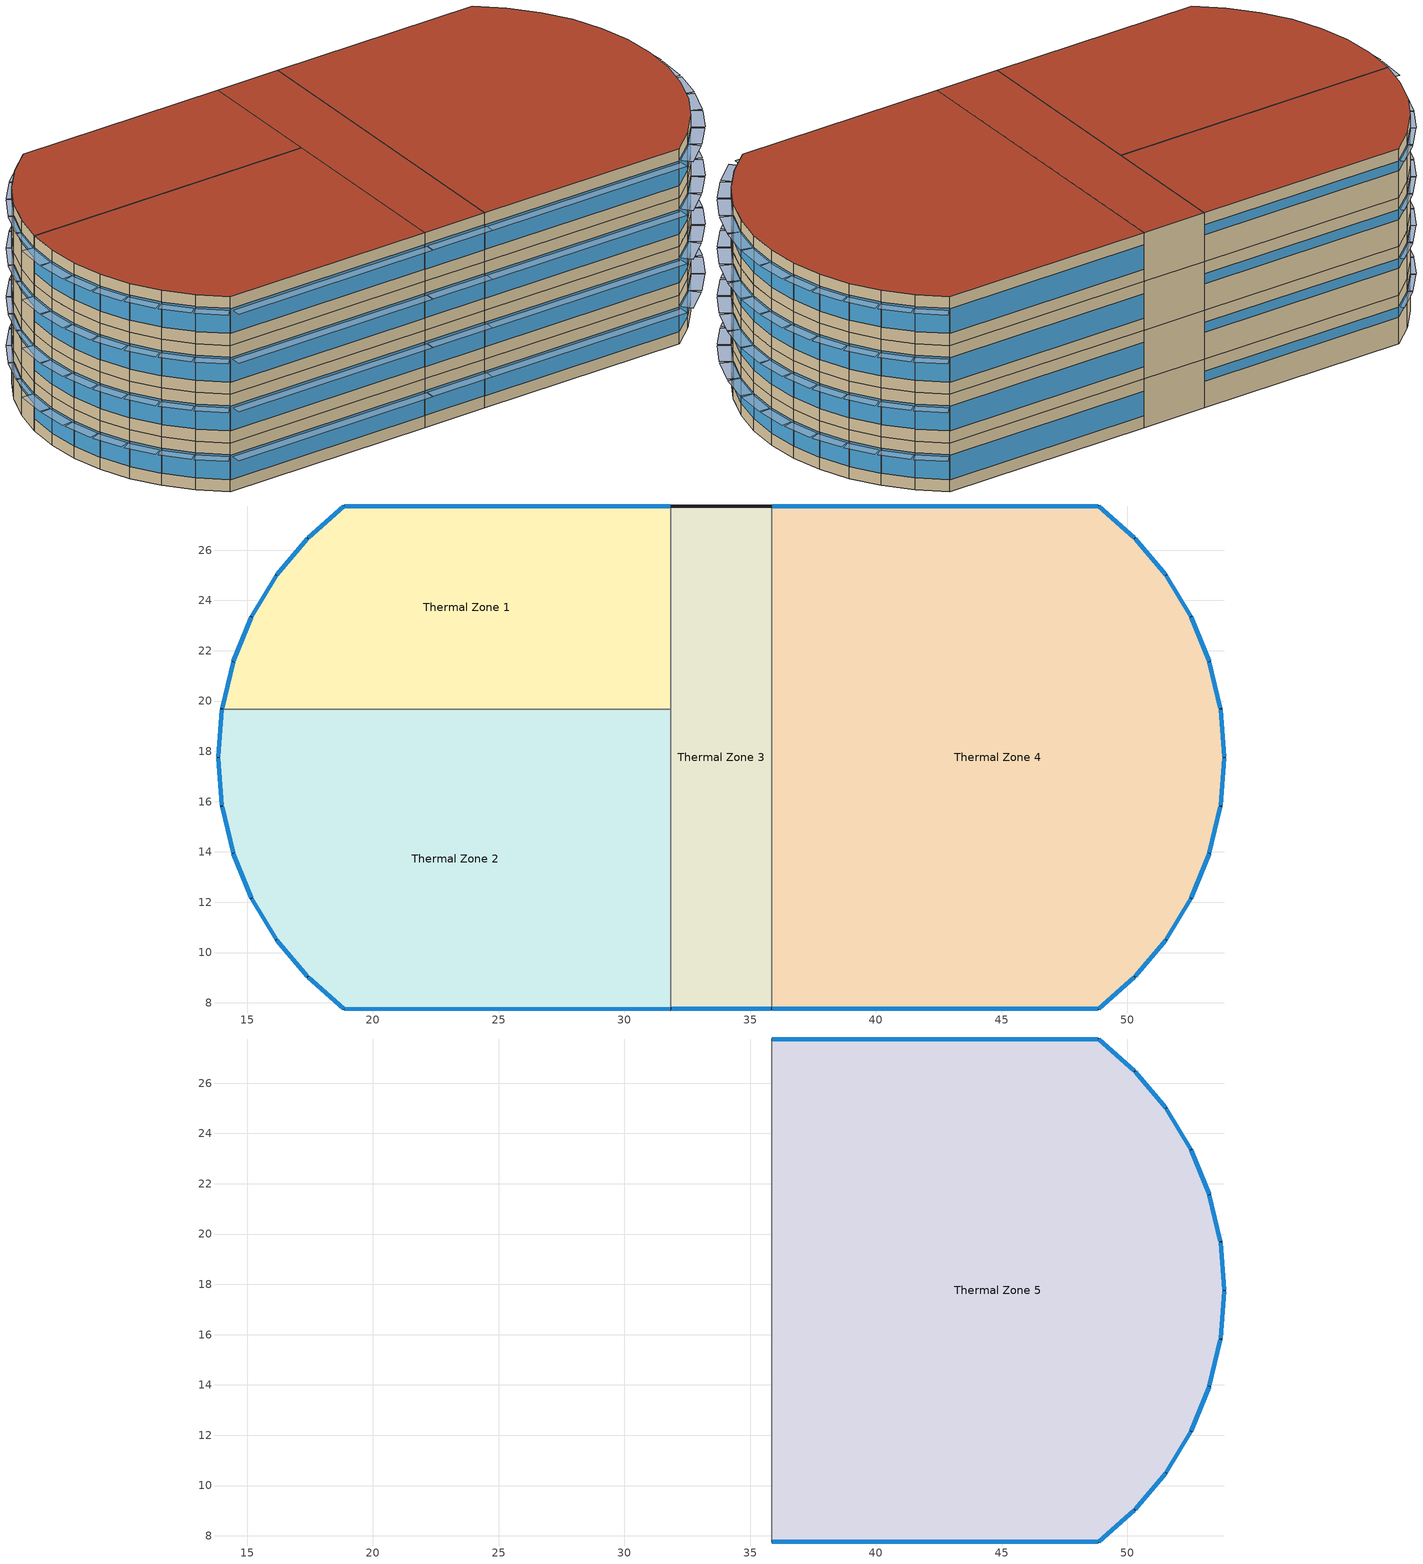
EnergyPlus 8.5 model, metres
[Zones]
Thermal Zone 1
 floor ground (ExtSlabCarpet 4in ClimateZone 1-8): 14.01,19.68 14.45,21.56 15.18,23.35 16.17,25 17.41,26.48 18.86,27.76 31.86,27.76 31.86,19.68 z0
 wall outside (ModifiedWall_more_performing): 31.86,27.76 18.86,27.76 17.41,26.48 16.17,25 15.18,23.35 14.45,21.56 14.01,19.68 z6.1:9.14; 31.86,27.76 18.86,27.76 17.41,26.48 16.17,25 15.18,23.35 14.45,21.56 14.01,19.68 z9.14:12.19; 31.86,27.76 18.86,27.76 17.41,26.48 16.17,25 15.18,23.35 14.45,21.56 14.01,19.68 z0:3.05; 31.86,27.76 18.86,27.76 17.41,26.48 16.17,25 15.18,23.35 14.45,21.56 14.01,19.68 z3.05:6.1
 wall to Thermal Zone 3 (Interior Wall): 31.86,19.68 31.86,27.76 z6.1:9.14; 31.86,19.68 31.86,27.76 z9.14:12.19; 31.86,19.68 31.86,27.76 z0:3.05; 31.86,19.68 31.86,27.76 z3.05:6.1
 wall to Thermal Zone 2 (Interior Wall): 14.01,19.68 31.86,19.68 z6.1:9.14; 14.01,19.68 31.86,19.68 z9.14:12.19; 14.01,19.68 31.86,19.68 z0:3.05; 14.01,19.68 31.86,19.68 z3.05:6.1
 window (ASHRAE 189.1-2009 ExtWindow ClimateZone 4-5): 14.44,21.53 14.01,19.71 / 15.17,23.32 14.46,21.58 / 16.16,24.98 15.19,23.37 / 17.39,26.46 16.19,25.02 / 18.84,27.74 17.43,26.5 z7.76:8.38; 31.83,27.76 18.88,27.76 z7.77:8.38; 14.44,21.53 14.01,19.71 / 15.17,23.32 14.46,21.58 / 16.16,24.98 15.19,23.37 / 17.39,26.46 16.19,25.02 / 18.84,27.74 17.43,26.5 z10.81:11.43; 31.83,27.76 18.88,27.76 z10.82:11.43; 14.44,21.53 14.01,19.71 / 15.17,23.32 14.46,21.58 / 16.16,24.98 15.19,23.37 / 17.39,26.46 16.19,25.02 / 18.84,27.74 17.43,26.5 z1.66:2.29; 31.83,27.76 18.88,27.76 z1.68:2.29; 14.44,21.53 14.01,19.71 / 15.17,23.32 14.46,21.58 / 16.16,24.98 15.19,23.37 / 17.39,26.46 16.19,25.02 / 18.84,27.74 17.43,26.5 z4.71:5.34; 31.83,27.76 18.88,27.76 z4.72:5.34
 roof outside (ASHRAE 189.1-2009 ExtRoof IEAD ClimateZone 2-5): 31.86,27.76 18.86,27.76 17.41,26.48 16.17,25 15.18,23.35 14.45,21.56 14.01,19.68 31.86,19.68 z12.19
Thermal Zone 2
 floor ground (ExtSlabCarpet 4in ClimateZone 1-8): 13.86,17.76 14.01,19.68 31.86,19.68 31.86,7.76 18.86,7.76 17.41,9.03 16.17,10.51 15.18,12.17 14.45,13.95 14.01,15.83 z0
 wall outside (ModifiedWall_more_performing): 14.01,19.68 13.86,17.76 14.01,15.83 14.45,13.95 15.18,12.17 16.17,10.51 17.41,9.03 18.86,7.76 31.86,7.76 z6.1:9.14; 14.01,19.68 13.86,17.76 14.01,15.83 14.45,13.95 15.18,12.17 16.17,10.51 17.41,9.03 18.86,7.76 31.86,7.76 z9.14:12.19; 14.01,19.68 13.86,17.76 14.01,15.83 14.45,13.95 15.18,12.17 16.17,10.51 17.41,9.03 18.86,7.76 31.86,7.76 z0:3.05; 14.01,19.68 13.86,17.76 14.01,15.83 14.45,13.95 15.18,12.17 16.17,10.51 17.41,9.03 18.86,7.76 31.86,7.76 z3.05:6.1
 wall to Thermal Zone 3 (Interior Wall): 31.86,7.76 31.86,19.68 z6.1:9.14; 31.86,7.76 31.86,19.68 z9.14:12.19; 31.86,7.76 31.86,19.68 z0:3.05; 31.86,7.76 31.86,19.68 z3.05:6.1
 window (ASHRAE 189.1-2009 ExtWindow ClimateZone 4-5): 14,19.66 13.86,17.78 / 17.43,9.01 18.84,7.77 / 16.19,10.49 17.39,9.05 / 15.19,12.14 16.16,10.53 / 14.46,13.93 15.17,12.19 / 14.01,15.81 14.44,13.98 / 13.86,17.73 14,15.86 z6.86:8.42; 18.88,7.76 31.83,7.76 z6.86:8.39; 14,19.66 13.86,17.78 / 17.43,9.01 18.84,7.77 / 16.19,10.49 17.39,9.05 / 15.19,12.14 16.16,10.53 / 14.46,13.93 15.17,12.19 / 14.01,15.81 14.44,13.98 / 13.86,17.73 14,15.86 z9.9:11.47; 18.88,7.76 31.83,7.76 z9.9:11.43; 14,19.66 13.86,17.78 / 17.43,9.01 18.84,7.77 / 16.19,10.49 17.39,9.05 / 15.19,12.14 16.16,10.53 / 14.46,13.93 15.17,12.19 / 14.01,15.81 14.44,13.98 / 13.86,17.73 14,15.86 z0.76:2.33; 18.88,7.76 31.83,7.76 z0.76:2.29; 14,19.66 13.86,17.78 / 17.43,9.01 18.84,7.77 / 16.19,10.49 17.39,9.05 / 15.19,12.14 16.16,10.53 / 14.46,13.93 15.17,12.19 / 14.01,15.81 14.44,13.98 / 13.86,17.73 14,15.86 z3.81:5.37; 18.88,7.76 31.83,7.76 z3.81:5.34
 roof outside (ASHRAE 189.1-2009 ExtRoof IEAD ClimateZone 2-5): 31.86,19.68 14.01,19.68 13.86,17.76 14.01,15.83 14.45,13.95 15.18,12.17 16.17,10.51 17.41,9.03 18.86,7.76 31.86,7.76 z12.19
Thermal Zone 3
 floor ground (ExtSlabCarpet 4in ClimateZone 1-8): 31.86,27.76 35.86,27.76 35.86,7.76 31.86,7.76 z0
 wall outside (ModifiedWall_more_performing): 35.86,27.76 31.86,27.76 / 31.86,7.76 35.86,7.76 z6.1:9.14; 35.86,27.76 31.86,27.76 / 31.86,7.76 35.86,7.76 z9.14:12.19; 35.86,27.76 31.86,27.76 / 31.86,7.76 35.86,7.76 z0:3.05; 35.86,27.76 31.86,27.76 / 31.86,7.76 35.86,7.76 z3.05:6.1
 wall to Thermal Zone 4 (Interior Wall): 35.86,7.76 35.86,27.76 z6.1:9.14; 35.86,7.76 35.86,27.76 z0:3.05; 35.86,7.76 35.86,27.76 z3.05:6.1
 wall to Thermal Zone 5 (Interior Wall): 35.86,7.76 35.86,27.76 z9.14:12.19
 window (ASHRAE 189.1-2009 ExtWindow ClimateZone 4-5): 31.88,7.76 35.83,7.76 z6.86:8.4; 31.88,7.76 35.83,7.76 z9.9:11.45; 31.88,7.76 35.83,7.76 z0.76:2.3; 31.88,7.76 35.83,7.76 z3.81:5.35
 roof outside (ASHRAE 189.1-2009 ExtRoof IEAD ClimateZone 2-5): 35.86,27.76 31.86,27.76 31.86,7.76 35.86,7.76 z12.19
Thermal Zone 4
 floor ground (ExtSlabCarpet 4in ClimateZone 1-8): 35.86,27.76 48.86,27.76 50.31,26.48 51.54,25 52.54,23.35 53.26,21.56 53.71,19.68 53.86,17.76 53.71,15.83 53.26,13.95 52.54,12.17 51.54,10.51 50.31,9.03 48.86,7.76 35.86,7.76 z0
 wall outside (ModifiedWall_more_performing): 35.86,7.76 48.86,7.76 50.31,9.03 51.54,10.51 52.54,12.17 53.26,13.95 53.71,15.83 53.86,17.76 53.71,19.68 53.26,21.56 52.54,23.35 51.54,25 50.31,26.48 48.86,27.76 35.86,27.76 z0:3.05; 35.86,7.76 48.86,7.76 50.31,9.03 51.54,10.51 52.54,12.17 53.26,13.95 53.71,15.83 53.86,17.76 53.71,19.68 53.26,21.56 52.54,23.35 51.54,25 50.31,26.48 48.86,27.76 35.86,27.76 z6.1:9.14; 35.86,7.76 48.86,7.76 50.31,9.03 51.54,10.51 52.54,12.17 53.26,13.95 53.71,15.83 53.86,17.76 53.71,19.68 53.26,21.56 52.54,23.35 51.54,25 50.31,26.48 48.86,27.76 35.86,27.76 z3.05:6.1
 window (ASHRAE 189.1-2009 ExtWindow ClimateZone 4-5): 53.27,13.98 53.7,15.81 / 52.55,12.19 53.25,13.93 / 51.56,10.53 52.52,12.14 / 50.32,9.05 51.53,10.49 / 48.88,7.77 50.29,9.01 / 50.29,26.5 48.88,27.74 / 51.53,25.02 50.32,26.46 / 52.52,23.37 51.56,24.98 / 53.25,21.58 52.55,23.32 / 53.7,19.71 53.27,21.53 / 53.85,17.78 53.71,19.66 / 53.71,15.86 53.85,17.73 z0.76:2.33; 53.85,17.78 53.71,19.66 / 53.71,15.86 53.85,17.73 / 53.27,13.98 53.7,15.81 / 52.55,12.19 53.25,13.93 / 51.56,10.53 52.52,12.14 / 50.32,9.05 51.53,10.49 / 48.88,7.77 50.29,9.01 / 50.29,26.5 48.88,27.74 / 51.53,25.02 50.32,26.46 / 52.52,23.37 51.56,24.98 / 53.25,21.58 52.55,23.32 / 53.7,19.71 53.27,21.53 z6.86:8.42; 35.88,7.76 48.83,7.76 / 48.83,27.76 35.88,27.76 z6.86:8.39; 35.88,7.76 48.83,7.76 / 48.83,27.76 35.88,27.76 z0.76:2.29; 48.83,27.76 35.88,27.76 / 35.88,7.76 48.83,7.76 z3.81:5.34; 50.29,26.5 48.88,27.74 / 51.53,25.02 50.32,26.46 / 52.52,23.37 51.56,24.98 / 53.25,21.58 52.55,23.32 / 53.7,19.71 53.27,21.53 / 53.85,17.78 53.71,19.66 / 53.71,15.86 53.85,17.73 / 53.27,13.98 53.7,15.81 / 52.55,12.19 53.25,13.93 / 51.56,10.53 52.52,12.14 / 50.32,9.05 51.53,10.49 / 48.88,7.77 50.29,9.01 z3.81:5.37
Thermal Zone 5
 floor to Thermal Zone 4 (Interior Floor): 35.86,27.76 48.86,27.76 50.31,26.48 51.54,25 52.54,23.35 53.26,21.56 53.71,19.68 53.86,17.76 53.71,15.83 53.26,13.95 52.54,12.17 51.54,10.51 50.31,9.03 48.86,7.76 35.86,7.76 z9.14
 wall outside (ModifiedWall_more_performing): 35.86,7.76 48.86,7.76 50.31,9.03 51.54,10.51 52.54,12.17 53.26,13.95 53.71,15.83 53.86,17.76 53.71,19.68 53.26,21.56 52.54,23.35 51.54,25 50.31,26.48 48.86,27.76 35.86,27.76 z9.14:12.19
 window (ASHRAE 189.1-2009 ExtWindow ClimateZone 4-5): 48.83,27.76 35.88,27.76 / 35.88,7.76 48.83,7.76 z9.9:11.43; 50.29,26.5 48.88,27.74 / 51.53,25.02 50.32,26.46 / 52.52,23.37 51.56,24.98 / 53.25,21.58 52.55,23.32 / 53.7,19.71 53.27,21.53 / 53.85,17.78 53.71,19.66 / 53.71,15.86 53.85,17.73 / 53.27,13.98 53.7,15.81 / 52.55,12.19 53.25,13.93 / 51.56,10.53 52.52,12.14 / 50.32,9.05 51.53,10.49 / 48.88,7.77 50.29,9.01 z9.9:11.47
 roof outside (ASHRAE 189.1-2009 ExtRoof IEAD ClimateZone 2-5): 53.86,17.76 53.71,19.68 53.26,21.56 52.54,23.35 51.54,25 50.31,26.48 48.86,27.76 35.86,27.76 35.86,7.76 48.86,7.76 50.31,9.03 51.54,10.51 52.54,12.17 53.26,13.95 53.71,15.83 z12.19
shading: 17.39,26.46 17.15,26.66 15.95,25.22 16.19,25.02 z8.38; 14.44,21.53 14.14,21.61 13.71,19.78 14.01,19.71 z2.29; 17.39,26.46 17.15,26.66 15.95,25.22 16.19,25.02 z5.34; 17.39,26.46 17.15,26.66 15.95,25.22 16.19,25.02 z2.29; 15.17,23.32 14.88,23.44 14.17,21.7 14.46,21.58 z2.29; 15.17,23.32 14.88,23.44 14.17,21.7 14.46,21.58 z11.43; 14.44,21.53 14.14,21.61 13.71,19.78 14.01,19.71 z5.34; 15.17,23.32 14.88,23.44 14.17,21.7 14.46,21.58 z5.34; 16.16,24.98 15.89,25.14 14.92,23.53 15.19,23.37 z8.38; 15.17,23.32 14.88,23.44 14.17,21.7 14.46,21.58 z8.38; 18.84,27.74 18.63,27.97 17.22,26.73 17.43,26.5 z11.43; 17.39,26.46 17.15,26.66 15.95,25.22 16.19,25.02 z11.43; 16.16,24.98 15.89,25.14 14.92,23.53 15.19,23.37 z11.43; 14.44,21.53 14.14,21.61 13.71,19.78 14.01,19.71 z8.38; 14.44,21.53 14.14,21.61 13.71,19.78 14.01,19.71 z11.43; 18.84,27.74 18.63,27.97 17.22,26.73 17.43,26.5 z8.38; 16.16,24.98 15.89,25.14 14.92,23.53 15.19,23.37 z2.29; 18.84,27.74 18.63,27.97 17.22,26.73 17.43,26.5 z5.34; 16.16,24.98 15.89,25.14 14.92,23.53 15.19,23.37 z5.34; 18.84,27.74 18.63,27.97 17.22,26.73 17.43,26.5 z2.29; 14.44,13.98 14.01,15.81 13.25,15.63 13.68,13.8 z2.33; 31.83,7.76 18.88,7.76 18.88,6.99 31.83,6.99 z2.29; 14,15.86 13.86,17.73 13.08,17.67 13.22,15.8 z5.37; 17.39,9.05 16.19,10.49 15.59,9.99 16.79,8.55 z5.37; 14,15.86 13.86,17.73 13.08,17.67 13.22,15.8 z2.33; 18.84,7.77 17.43,9.01 16.91,8.43 18.32,7.18 z11.47; 31.83,7.76 18.88,7.76 18.88,6.99 31.83,6.99 z8.39; 14,19.66 13.22,19.72 13.08,17.84 13.86,17.78 z8.42; 31.83,7.76 18.88,7.76 18.88,6.99 31.83,6.99 z11.43; 15.17,12.19 14.46,13.93 13.73,13.64 14.44,11.89 z5.37; 14,19.66 13.22,19.72 13.08,17.84 13.86,17.78 z2.33; 14,19.66 13.22,19.72 13.08,17.84 13.86,17.78 z11.47; 15.17,12.19 14.46,13.93 13.73,13.64 14.44,11.89 z2.33; 16.16,10.53 15.19,12.14 14.52,11.74 15.49,10.13 z11.47; 17.39,9.05 16.19,10.49 15.59,9.99 16.79,8.55 z11.47; 14,19.66 13.22,19.72 13.08,17.84 13.86,17.78 z5.37; 15.17,12.19 14.46,13.93 13.73,13.64 14.44,11.89 z8.42; 18.84,7.77 17.43,9.01 16.91,8.43 18.32,7.18 z2.33; 18.84,7.77 17.43,9.01 16.91,8.43 18.32,7.18 z5.37; 17.39,9.05 16.19,10.49 15.59,9.99 16.79,8.55 z2.33; 14.44,13.98 14.01,15.81 13.25,15.63 13.68,13.8 z11.47; 16.16,10.53 15.19,12.14 14.52,11.74 15.49,10.13 z2.33; 31.83,7.76 18.88,7.76 18.88,6.99 31.83,6.99 z5.34; 17.39,9.05 16.19,10.49 15.59,9.99 16.79,8.55 z8.42; 14,15.86 13.86,17.73 13.08,17.67 13.22,15.8 z11.47; 18.84,7.77 17.43,9.01 16.91,8.43 18.32,7.18 z8.42; 14.44,13.98 14.01,15.81 13.25,15.63 13.68,13.8 z5.37; 15.17,12.19 14.46,13.93 13.73,13.64 14.44,11.89 z11.47; 14,15.86 13.86,17.73 13.08,17.67 13.22,15.8 z8.42; 16.16,10.53 15.19,12.14 14.52,11.74 15.49,10.13 z5.37; 16.16,10.53 15.19,12.14 14.52,11.74 15.49,10.13 z8.42; 14.44,13.98 14.01,15.81 13.25,15.63 13.68,13.8 z8.42; 35.83,7.76 31.88,7.76 31.88,6.98 35.83,6.98 z11.45; 35.83,7.76 31.88,7.76 31.88,6.98 35.83,6.98 z8.4; 35.83,7.76 31.88,7.76 31.88,6.98 35.83,6.98 z5.35; 35.83,7.76 31.88,7.76 31.88,6.98 35.83,6.98 z2.3; 54.46,19.88 54.03,21.71 53.27,21.53 53.7,19.71 z8.42; 54.63,17.84 54.49,19.72 53.71,19.66 53.85,17.78 z5.37; 53.19,11.74 52.52,12.14 51.56,10.53 52.23,10.13 z8.42; 54.46,15.63 53.7,15.81 53.27,13.98 54.03,13.8 z8.42; 50.8,27.09 49.39,28.33 48.88,27.74 50.29,26.5 z2.33; 48.83,7.76 35.88,7.76 35.88,6.99 48.83,6.99 z5.34; 52.13,25.52 50.92,26.96 50.32,26.46 51.53,25.02 z8.42; 53.19,11.74 52.52,12.14 51.56,10.53 52.23,10.13 z5.37; 53.98,21.88 53.27,23.62 52.55,23.32 53.25,21.58 z8.42; 48.83,7.76 35.88,7.76 35.88,6.99 48.83,6.99 z8.39; 52.13,9.99 51.53,10.49 50.32,9.05 50.92,8.55 z2.33; 48.83,7.76 35.88,7.76 35.88,6.99 48.83,6.99 z2.29; 50.8,8.43 50.29,9.01 48.88,7.77 49.39,7.18 z8.42; 52.13,25.52 50.92,26.96 50.32,26.46 51.53,25.02 z5.37; 53.98,13.64 53.25,13.93 52.55,12.19 53.27,11.89 z8.42; 54.63,17.84 54.49,19.72 53.71,19.66 53.85,17.78 z2.33; 52.13,25.52 50.92,26.96 50.32,26.46 51.53,25.02 z2.33; 54.46,15.63 53.7,15.81 53.27,13.98 54.03,13.8 z5.37; 53.19,23.77 52.23,25.38 51.56,24.98 52.52,23.37 z2.33; 53.19,11.74 52.52,12.14 51.56,10.53 52.23,10.13 z2.33; 52.13,9.99 51.53,10.49 50.32,9.05 50.92,8.55 z5.37; 50.8,8.43 50.29,9.01 48.88,7.77 49.39,7.18 z5.37; 54.63,17.67 53.85,17.73 53.71,15.86 54.49,15.8 z2.33; 54.46,15.63 53.7,15.81 53.27,13.98 54.03,13.8 z2.33; 54.63,17.84 54.49,19.72 53.71,19.66 53.85,17.78 z8.42; 53.98,21.88 53.27,23.62 52.55,23.32 53.25,21.58 z2.33; 54.46,19.88 54.03,21.71 53.27,21.53 53.7,19.71 z2.33; 53.98,21.88 53.27,23.62 52.55,23.32 53.25,21.58 z5.37; 52.13,9.99 51.53,10.49 50.32,9.05 50.92,8.55 z8.42; 54.46,19.88 54.03,21.71 53.27,21.53 53.7,19.71 z5.37; 53.19,23.77 52.23,25.38 51.56,24.98 52.52,23.37 z8.42; 50.8,27.09 49.39,28.33 48.88,27.74 50.29,26.5 z5.37; 54.63,17.67 53.85,17.73 53.71,15.86 54.49,15.8 z8.42; 53.98,13.64 53.25,13.93 52.55,12.19 53.27,11.89 z2.33; 50.8,27.09 49.39,28.33 48.88,27.74 50.29,26.5 z8.42; 54.63,17.67 53.85,17.73 53.71,15.86 54.49,15.8 z5.37; 53.19,23.77 52.23,25.38 51.56,24.98 52.52,23.37 z5.37; 50.8,8.43 50.29,9.01 48.88,7.77 49.39,7.18 z2.33; 53.98,13.64 53.25,13.93 52.55,12.19 53.27,11.89 z5.37; 50.8,27.09 49.39,28.33 48.88,27.74 50.29,26.5 z11.47; 54.46,15.63 53.7,15.81 53.27,13.98 54.03,13.8 z11.47; 53.19,11.74 52.52,12.14 51.56,10.53 52.23,10.13 z11.47; 54.46,19.88 54.03,21.71 53.27,21.53 53.7,19.71 z11.47; 50.8,8.43 50.29,9.01 48.88,7.77 49.39,7.18 z11.47; 53.19,23.77 52.23,25.38 51.56,24.98 52.52,23.37 z11.47; 54.63,17.84 54.49,19.72 53.71,19.66 53.85,17.78 z11.47; 48.83,7.76 35.88,7.76 35.88,6.99 48.83,6.99 z11.43; 52.13,9.99 51.53,10.49 50.32,9.05 50.92,8.55 z11.47; 52.13,25.52 50.92,26.96 50.32,26.46 51.53,25.02 z11.47; 54.63,17.67 53.85,17.73 53.71,15.86 54.49,15.8 z11.47; 53.98,13.64 53.25,13.93 52.55,12.19 53.27,11.89 z11.47; 53.98,21.88 53.27,23.62 52.55,23.32 53.25,21.58 z11.47
[Building]
Building 1
[Site:Location]
Piacenza: Latitude {deg}=44.92; Longitude {deg}=9.73; Time Zone {hr}=1; Elevation {m}=134
[Material] Thermal Absorptance=0.9
Name | Roughness | Thickness {m} | Conductivity {W/m-K} | Density {kg/m3} | Specific Heat {J/kg-K} | Solar Absorptance | Visible Absorptance
1IN Stucco | Smooth | 0.0253 | 0.6918 | 1858 | 837 | 0.92 | 0.92
8IN Concrete HW | MediumRough | 0.2033 | 1.7296 | 2243 | 837 | 0.65 | 0.65
Cellular Polyurethane or Polyisocyanurate - Unfaced - 2 in. | Rough | 0.0508 | 0.0254 | 24 | 1590 | 0.7 | 0.7
F16 Acoustic tile | MediumSmooth | 0.0191 | 0.06 | 368 | 590 | 0.3 | 0.3
G01a 19mm gypsum board | MediumSmooth | 0.019 | 0.16 | 800 | 1090 | 0.4 | 0.4
M11 100mm lightweight concrete | MediumRough | 0.1016 | 0.53 | 1280 | 840 | 0.5 | 0.5
MAT-CC05 4 HW CONCRETE | Rough | 0.1016 | 1.311 | 2240 | 836.8 | 0.85 | 0.85
Metal Decking | MediumSmooth | 0.0015 | 45.006 | 7680 | 418.4 | 0.6 | 0.6
Roof Insulation [21] | MediumRough | 0.2105 | 0.049 | 265 | 836.8 | 0.7 | 0.7
Roof Membrane | VeryRough | 0.0095 | 0.16 | 1121.29 | 1460 | 0.7 | 0.7
Wall Insulation | Smooth | 0.0127 | 0.16 | 784.9 | 830 | 0.4 | 0.4
[Material:AirGap]
Name | Thermal Resistance {m2-K/W}
F04 Wall air space resistance | 0.15
F05 Ceiling air space resistance | 0.18
[Material:NoMass]
CP02 CARPET PAD: Roughness=Smooth; Thermal Resistance {m2-K/W}=0.1; Thermal Absorptance=0.9; Solar Absorptance=0.8; Visible Absorptance=0.8
[WindowMaterial:Glazing]
Theoretical Glass [207]: Optical Data Type=SpectralAverage; Thickness {m}=0.003; Solar Transmittance at Normal Incidence=0.3311; Front Side Solar Reflectance at Normal Incidence=0.6189; Back Side Solar Reflectance at Normal Incidence=0; Visible Transmittance at Normal Incidence=0.44; Front Side Visible Reflectance at Normal Incidence=0.51; Back Side Visible Reflectance at Normal Incidence=0; Infrared Transmittance at Normal Incidence=0; Front Side Infrared Hemispherical Emissivity=0.9; Back Side Infrared Hemispherical Emissivity=0.9; Conductivity {W/m-K}=0.0133; Dirt Correction Factor for Solar and Visible Transmittance=1; Solar Diffusing=No
[Construction]
ASHRAE 189.1-2009 ExtRoof IEAD ClimateZone 2-5: Roof Membrane, Roof Insulation [21], Metal Decking
ASHRAE 189.1-2009 ExtWindow ClimateZone 4-5: Theoretical Glass [207]
ExtSlabCarpet 4in ClimateZone 1-8: MAT-CC05 4 HW CONCRETE, CP02 CARPET PAD
Interior Ceiling: M11 100mm lightweight concrete, F05 Ceiling air space resistance, F16 Acoustic tile
Interior Floor: F16 Acoustic tile, F05 Ceiling air space resistance, M11 100mm lightweight concrete
Interior Wall: G01a 19mm gypsum board, F04 Wall air space resistance, G01a 19mm gypsum board
ModifiedWall_more_performing: 1IN Stucco, 8IN Concrete HW, Cellular Polyurethane or Polyisocyanurate - Unfaced - 2 in., Wall Insulation
[Zone]
Name | Part of Total Floor Area
Thermal Zone 1; Thermal Zone 2; Thermal Zone 3; Thermal Zone 4 | Yes
Thermal Zone 5
[InternalMass]
Name | Construction | Zone | Surface Area {m2}
Merged Surface 129 - Surface 92 | Interior Floor | Thermal Zone 1 | 130.165
Merged Surface 138 - Surface 175; Merged Surface 46 - Surface 83 | Interior Ceiling | Thermal Zone 1 | 130.165
Merged Surface 117 - Surface 82 | Interior Floor | Thermal Zone 2 | 199.149
Merged Surface 128 - Surface 163; Merged Surface 36 - Surface 71 | Interior Ceiling | Thermal Zone 2 | 199.149
Merged Surface 110 - Surface 70 | Interior Floor | Thermal Zone 3 | 80
Merged Surface 116 - Surface 156; Merged Surface 24 - Surface 64 | Interior Ceiling | Thermal Zone 3 | 80
Merged Surface 17 - Surface 47; Merged Surface 63 - Surface 93 | Interior Ceiling | Thermal Zone 4 | 329.314
[ZoneControl:Thermostat] Control Object Type 1=ThermostatSetpoint:DualSetpoint
Name | Zone or ZoneList | Control Type Schedule | Control Name 1
Thermal Zone 1 Thermostat | Thermal Zone 1 | Thermal Zone 1 Thermostat Schedule | Thermal Zone 1 Thermostat 1
Thermal Zone 2 Thermostat | Thermal Zone 2 | Thermal Zone 2 Thermostat Schedule | Thermal Zone 2 Thermostat 1
Thermal Zone 3 Thermostat | Thermal Zone 3 | Thermal Zone 3 Thermostat Schedule | Thermal Zone 3 Thermostat 1
Thermal Zone 4 Thermostat | Thermal Zone 4 | Thermal Zone 4 Thermostat Schedule | Thermal Zone 4 Thermostat
Thermal Zone 5 Thermostat | Thermal Zone 5 | Thermal Zone 5 Thermostat Schedule | Thermal Zone 5 Thermostat
[ThermostatSetpoint:DualSetpoint] Heating Setpoint Temperature Schedule=Medium Office HtgSetp; Cooling Setpoint Temperature Schedule=Medium Office ClgSetp
Thermal Zone 1 Thermostat 1; Thermal Zone 2 Thermostat 1; Thermal Zone 3 Thermostat 1; Thermal Zone 4 Thermostat; Thermal Zone 5 Thermostat
[ZoneVentilation:DesignFlowRate]
Name | Zone or ZoneList | Schedule | Design Flow Rate Calculation Method | Flow Rate per Zone Floor Area {m3/s-m2} | Flow Rate per Person {m3/s-person}
Thermal Zone 1 Ventilation per Floor Area | Thermal Zone 1 | Always_On | Flow/Area | 0.0048768
Thermal Zone 2 Ventilation per Person | Thermal Zone 2 | Office Misc Occ | Flow/Person |  | 0.00707921
Thermal Zone 3 Ventilation per Floor Area | Thermal Zone 3 | Always_On | Flow/Area | 0.000254
Thermal Zone 4 Ventilation per Person | Thermal Zone 4 | Office Work Occ | Flow/Person |  | 0.00943895
Thermal Zone 5 Ventilation per Person | Thermal Zone 5 | Office Misc Occ | Flow/Person |  | 0.00943895
[Zone equipment]
Thermal Zone 1: Thermal Zone 1 Ideal Loads Air System
Thermal Zone 2: Thermal Zone 2 Ideal Loads Air System
Thermal Zone 3: Thermal Zone 3 Ideal Loads Air System
Thermal Zone 4: Thermal Zone 4 Ideal Loads Air System
Thermal Zone 5: Thermal Zone 5 Ideal Loads Air System
[ZoneHVAC:IdealLoadsAirSystem] Maximum Heating Supply Air Temperature {C}=50; Minimum Cooling Supply Air Temperature {C}=13; Maximum Heating Supply Air Humidity Ratio {kgWater/kgDryAir}=0.0156; Minimum Cooling Supply Air Humidity Ratio {kgWater/kgDryAir}=0.0077; Heating Limit=NoLimit; Cooling Limit=NoLimit; Dehumidification Control Type=ConstantSensibleHeatRatio; Cooling Sensible Heat Ratio=0.7; Humidification Control Type=None; Demand Controlled Ventilation Type=None; Outdoor Air Economizer Type=NoEconomizer; Heat Recovery Type=None; Sensible Heat Recovery Effectiveness=0.7; Latent Heat Recovery Effectiveness=0.65
Thermal Zone 1 Ideal Loads Air System; Thermal Zone 2 Ideal Loads Air System; Thermal Zone 3 Ideal Loads Air System; Thermal Zone 4 Ideal Loads Air System; Thermal Zone 5 Ideal Loads Air System
[Schedule:Compact]
Thermal Zone 1 Thermostat Schedule; Thermal Zone 2 Thermostat Schedule; Thermal Zone 3 Thermostat Schedule; Thermal Zone 4 Thermostat Schedule; Thermal Zone 5 Thermostat Schedule: Through: 12/31, For: AllDays, Until: 24:00, 4
[Schedule:Day:Interval]
Medium Office HtgSetp Rule 1 Day Schedule; Medium Office HtgSetp Summer Design Day: No, 24:00, 15.6
Medium Office HtgSetp Default Schedule: No, 06:00, 15.6, 22:00, 21, 24:00, 15.6
Medium Office HtgSetp Rule 2 Day Schedule: No, 06:00, 15.6, 18:00, 21, 24:00, 15.6
Medium Office HtgSetp Winter Design Day: No, 24:00, 21
Medium Office ClgSetp Rule 1 Day Schedule; Medium Office ClgSetp Winter Design Day: No, 24:00, 26.7
Medium Office ClgSetp Default Schedule; Medium Office ClgSetp Summer Design Day: No, 06:00, 26.7, 22:00, 24, 24:00, 26.7
Medium Office ClgSetp Rule 2 Day Schedule: No, 06:00, 26.7, 18:00, 24, 24:00, 26.7
Office Bldg Occ Default Schedule: No, 06:00, 0, 07:00, 0.1, 08:00, 0.2, 12:00, 0.85, 13:00, 0.5, 17:00, 0.85, 18:00, 0.7, 20:00, 0.4, 22:00, 0.1, 24:00, 0.05
Office Bldg Occ Default Schedule 1: No, 06:00, 0, 07:00, 0.1, 08:00, 0.2, 20:00, 0.4, 22:00, 0.1, 24:00, 0.05
Office Bldg Occ Rule 1 Day Schedule; Office Bldg Occ Rule 1 Day Schedule 1; Office Bldg Occ Winter Design Day; Office Bldg Occ Winter Design Day 1: No, 24:00, 0
Office Bldg Occ Rule 2 Day Schedule: No, 06:00, 0, 08:00, 0.1, 14:00, 0.4, 17:00, 0.1, 24:00, 0
Office Bldg Occ Rule 2 Day Schedule 1: No, 06:00, 0, 08:00, 0.1, 14:00, 0.25, 17:00, 0.1, 24:00, 0
Office Bldg Occ Summer Design Day; Office Bldg Occ Summer Design Day 1: No, 06:00, 0, 22:00, 1, 24:00, 0.05
[Schedule:Week:Daily]
Schedule:Week:Daily {a59cbbd6-5f76-453c-837d-d34bb4f463e1}: Medium Office HtgSetp Rule 1 Day Schedule, Medium Office HtgSetp Default Schedule, Medium Office HtgSetp Default Schedule, Medium Office HtgSetp Default Schedule, Medium Office HtgSetp Default Schedule, Medium Office HtgSetp Default Schedule, Medium Office HtgSetp Rule 2 Day Schedule, Medium Office HtgSetp Default Schedule, Medium Office HtgSetp Summer Design Day, Medium Office HtgSetp Winter Design Day, Medium Office HtgSetp Default Schedule, Medium Office HtgSetp Default Schedule
Schedule:Week:Daily {e3e04a13-4b0b-41df-b8b1-3bcbaf70e773}: Medium Office ClgSetp Rule 1 Day Schedule, Medium Office ClgSetp Default Schedule, Medium Office ClgSetp Default Schedule, Medium Office ClgSetp Default Schedule, Medium Office ClgSetp Default Schedule, Medium Office ClgSetp Default Schedule, Medium Office ClgSetp Rule 2 Day Schedule, Medium Office ClgSetp Default Schedule, Medium Office ClgSetp Summer Design Day, Medium Office ClgSetp Winter Design Day, Medium Office ClgSetp Default Schedule, Medium Office ClgSetp Default Schedule
Schedule:Week:Daily {f84eb350-005f-423e-a080-150c42b7db2b}: Office Bldg Occ Rule 1 Day Schedule 1, Office Bldg Occ Default Schedule 1, Office Bldg Occ Default Schedule 1, Office Bldg Occ Default Schedule 1, Office Bldg Occ Default Schedule 1, Office Bldg Occ Default Schedule 1, Office Bldg Occ Rule 2 Day Schedule 1, Office Bldg Occ Default Schedule 1, Office Bldg Occ Summer Design Day 1, Office Bldg Occ Winter Design Day 1, Office Bldg Occ Default Schedule 1, Office Bldg Occ Default Schedule 1
Schedule:Week:Daily {1f7806d5-ff0b-47e7-acc5-32129925d853}: Office Bldg Occ Rule 1 Day Schedule, Office Bldg Occ Default Schedule, Office Bldg Occ Default Schedule, Office Bldg Occ Default Schedule, Office Bldg Occ Default Schedule, Office Bldg Occ Default Schedule, Office Bldg Occ Rule 2 Day Schedule, Office Bldg Occ Default Schedule, Office Bldg Occ Summer Design Day, Office Bldg Occ Winter Design Day, Office Bldg Occ Default Schedule, Office Bldg Occ Default Schedule
[Schedule:Year]
Medium Office HtgSetp: Schedule:Week:Daily {a59cbbd6-5f76-453c-837d-d34bb4f463e1}, 1, 1, 12, 31
Medium Office ClgSetp: Schedule:Week:Daily {e3e04a13-4b0b-41df-b8b1-3bcbaf70e773}, 1, 1, 12, 31
Office Misc Occ: Schedule:Week:Daily {f84eb350-005f-423e-a080-150c42b7db2b}, 1, 1, 12, 31
Office Work Occ: Schedule:Week:Daily {1f7806d5-ff0b-47e7-acc5-32129925d853}, 1, 1, 12, 31
[Schedule:Constant]
Always_On: Hourly Value=1
